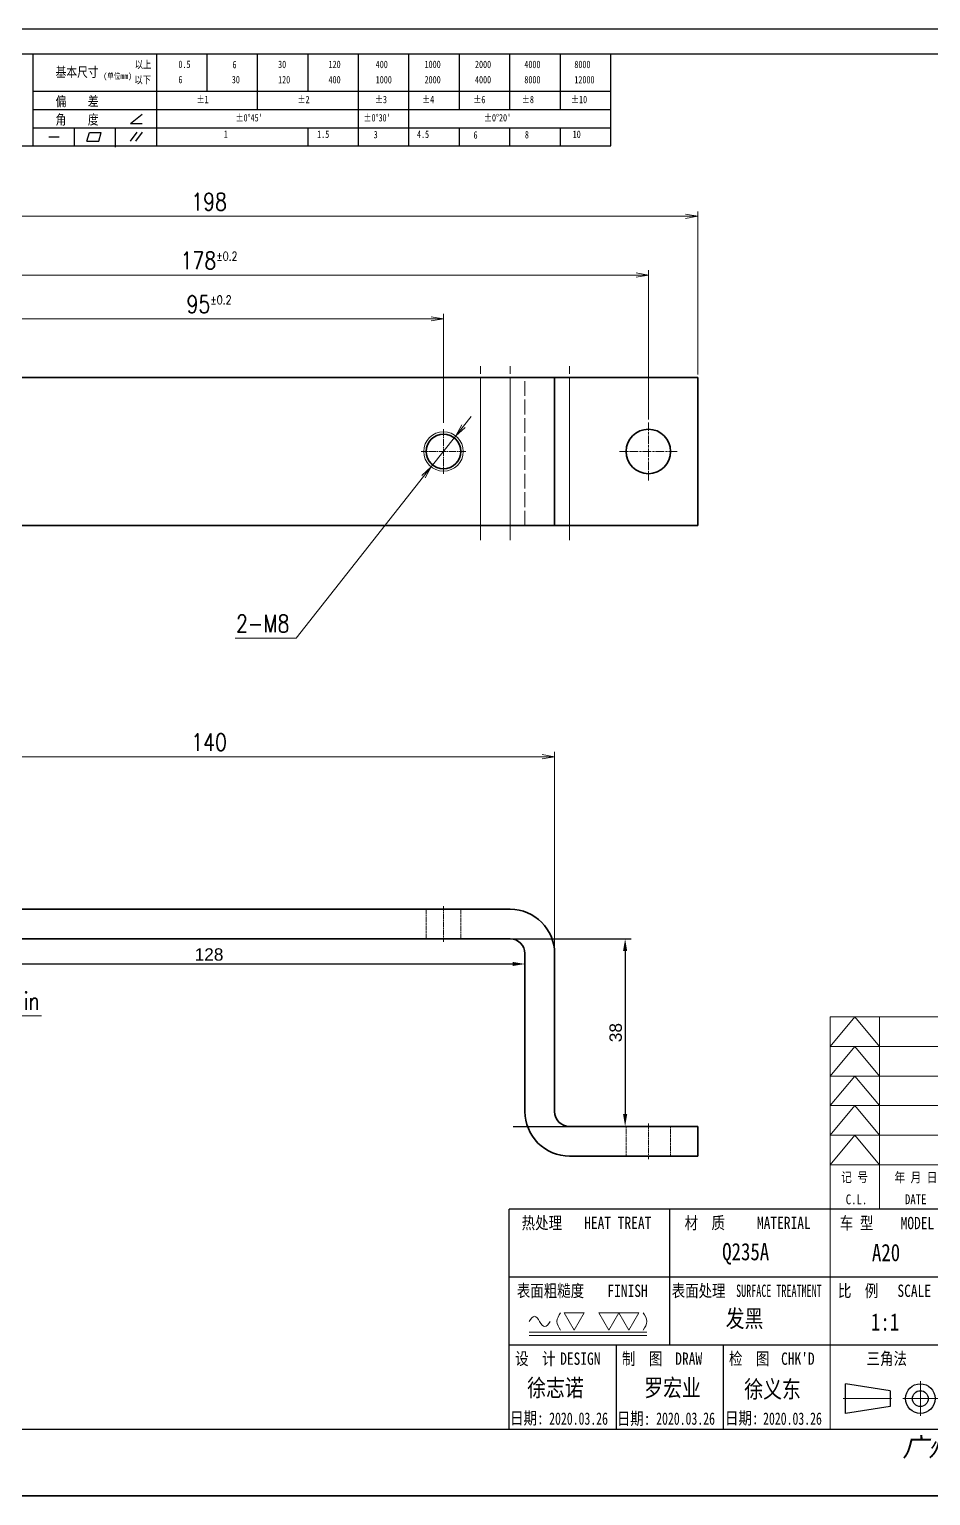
# Model space of a CAD drawing. Header units: millimetres. Extents: x 1201 to 11615, y -7347 to 2683.
# Drawn here: x 2468.4 to 2651, y 1515.7 to 1812.7 of the extents above; entities that cross this region are included whole.
import ezdxf
from ezdxf.enums import TextEntityAlignment as Align

# ---------------------------------------------------------------- set-up
doc = ezdxf.new("R2010")
doc.units = ezdxf.units.MM
for name, pattern in [('AM_ISO02W050x2', [3.75, 3, -0.75]), ('AM_ISO08W050x2', [9, 6, -0.75, 1.5, -0.75]), ('CENTER', [2, 1.25, -0.25, 0.25, -0.25])]:
    doc.linetypes.add(name, pattern=pattern)
for name, color, linetype, lineweight in [('CENTER', 2, 'AM_ISO08W050x2', 15), ('DIM', 3, 'Continuous', 20), ('HIDDEN', 1, 'AM_ISO02W050x2', 18), ('图框', 7, 'Continuous', 15)]:
    doc.layers.add(name, color=color, linetype=linetype, lineweight=lineweight)
doc.layers.add('图\\M+19E79\\M+195B6\\M+18E9A', color=7, linetype='Continuous')
doc.styles.add('DIM', font='romans.shx', dxfattribs={"width": 0.8, "bigfont": 'bigfont.shx'})
doc.styles.get("Standard").update_dxf_attribs({"font": 'arial.ttf'})
doc.styles.add('STYLE1', font='')
doc.styles.add('国标', font='simfang.ttf', dxfattribs={"width": 0.8})
doc.styles.get('STYLE1').set_extended_font_data('SimSun')
doc.dimstyles.new('ISO-25', dxfattribs={"dimtxt": 2.5, "dimasz": 2.5, "dimexe": 1.25, "dimexo": 0.625, "dimtad": 1, "dimtxsty": 'Standard', "dimcen": 2.5, "dimadec": 0, "dimazin": 0, "dimtfac": 1, "dimtmove": 0, "dimatfit": 3, "dimfxl": 0, "dimarcsym": 0})
doc.dimstyles.new('YH 1-1$0', dxfattribs={"dimtxt": 3.5, "dimasz": 2.5, "dimexe": 1, "dimexo": 0.625, "dimgap": 1.2, "dimtad": 1, "dimzin": 9, "dimdsep": 46, "dimtxsty": 'DIM', "dimblk": 'OPEN', "dimcen": 0, "dimclrd": 8, "dimclre": 8, "dimclrt": 2, "dimazin": 2, "dimtfac": 0.5, "dimtmove": 0, "dimatfit": 3, "dimldrblk": 'OPEN', "dimfxl": 0, "dimtolj": 1, "dimlwd": 13, "dimlwe": 13, "dimarcsym": 0})
doc.dimstyles.new('YH 1-1$3', dxfattribs={"dimtxt": 3.5, "dimasz": 2.5, "dimexe": 1, "dimexo": 0.625, "dimgap": 1.2, "dimtad": 1, "dimtoh": 1, "dimzin": 9, "dimdsep": 46, "dimtxsty": 'DIM', "dimblk": 'OPEN', "dimcen": 0, "dimclrd": 8, "dimclre": 8, "dimclrt": 2, "dimazin": 2, "dimtfac": 0.5, "dimtmove": 0, "dimatfit": 3, "dimldrblk": 'OPEN', "dimfxl": 0, "dimtolj": 1, "dimlwd": 13, "dimlwe": 13, "dimarcsym": 0})
doc.dimstyles.new('YH 1-1$4', dxfattribs={"dimtxt": 3.5, "dimasz": 2.5, "dimexe": 1, "dimexo": 0.625, "dimgap": 1.2, "dimtad": 1, "dimtoh": 1, "dimzin": 9, "dimdsep": 46, "dimtxsty": 'DIM', "dimblk": 'OPEN', "dimcen": 0, "dimclrd": 8, "dimclre": 8, "dimclrt": 2, "dimazin": 2, "dimtfac": 0.5, "dimtmove": 0, "dimatfit": 3, "dimldrblk": 'OPEN', "dimfxl": 0, "dimtolj": 1, "dimlwd": 13, "dimlwe": 13, "dimarcsym": 0})

# ---------------------------------------------------------------- blocks, each defined once
blk = doc.blocks.new('GZDEH零件A3图框V01版')
at = {"color": 1, "linetype": 'CENTER', "lineweight": 5, "ltscale": 16.256}
for p, q in [((3175.79, -1823.28), (3175.79, -1830.32)), ((3179.31, -1826.8), (3172.27, -1826.8))]:
    blk.add_line(p, q, dxfattribs=at)
at = {"color": 2, "linetype": 'ByBlock', "lineweight": 30}
for p, q in [((3169.66, -1825.2), (3160.66, -1823.8)), ((3160.66, -1829.8), (3160.66, -1823.8)), ((3169.66, -1825.2), (3169.66, -1828.4)), ((3169.66, -1828.4), (3160.66, -1829.8))]:
    blk.add_line(p, q, dxfattribs=at)
at = {"color": 1, "linetype": 'CENTER', "lineweight": 5, "ltscale": 9.144}
blk.add_line((3169.96, -1826.8), (3160.14, -1826.8), dxfattribs=at)
at = {"color": 2, "linetype": 'ByBlock', "lineweight": 30}
for radius in [3, 1.6]:
    blk.add_circle((3175.79, -1826.8), radius, dxfattribs=at)
at = {"layer": 'Defpoints', "linetype": 'Continuous'}
for p, q in [((3277.49, -1549.46), (2857.49, -1549.46)), ((2857.49, -1846.46), (3277.49, -1846.46))]:
    blk.add_line(p, q, dxfattribs=at)
at = {"layer": '图\\M+19E79\\M+195B6\\M+18E9A', "linetype": 'Continuous', "lineweight": 30}
for p, q in [((3272.49, -1554.46), (2882.49, -1554.46)), ((2882.49, -1832.96), (3272.49, -1832.96))]:
    blk.add_line(p, q, dxfattribs=at)
at = {"layer": '图\\M+19E79\\M+195B6\\M+18E9A', "color": 9}
for p, q in [((2996.09, -1573.08), (2996.09, -1554.46)), ((3021.09, -1561.98), (3021.09, -1554.46)), ((3031.31, -1561.98), (3031.31, -1554.46)), ((3041.53, -1561.98), (3041.53, -1554.46)), ((3051.75, -1561.98), (3051.75, -1554.46)), ((3061.98, -1561.98), (3061.98, -1554.46)), ((3072.2, -1561.98), (3072.2, -1554.46)), ((3082.42, -1561.98), (3082.42, -1554.46)), ((3092.64, -1561.98), (3092.64, -1554.46)), ((3102.86, -1561.98), (3102.86, -1554.46)), ((3113.09, -1573.08), (3113.09, -1554.46)), ((2996.09, -1561.98), (3113.09, -1561.98)), ((3021.09, -1573.08), (3021.09, -1561.98)), ((3041.53, -1565.68), (3041.53, -1561.98)), ((3061.98, -1573.08), (3061.98, -1561.98)), ((3072.2, -1573.08), (3072.2, -1561.98)), ((3082.42, -1565.68), (3082.42, -1561.98)), ((3092.64, -1565.68), (3092.64, -1561.98)), ((3102.86, -1565.68), (3102.86, -1561.98)), ((2996.09, -1565.68), (3113.09, -1565.68)), ((3015.75, -1568.51), (3018.15, -1566.66)), ((2996.09, -1569.38), (3113.09, -1569.38)), ((3004.42, -1573.08), (3004.42, -1569.38)), ((3006.97, -1572.12), (3007.45, -1570.33)), ((3007.45, -1570.33), (3009.86, -1570.33)), ((3009.39, -1572.12), (3009.86, -1570.33)), ((3012.75, -1573.08), (3012.75, -1569.38)), ((3015.75, -1568.51), (3018.15, -1568.51)), ((3015.81, -1572.12), (3017.15, -1570.26)), ((3016.89, -1572.12), (3018.23, -1570.26)), ((3051.75, -1573.08), (3051.75, -1569.38)), ((3082.42, -1573.08), (3082.42, -1569.48)), ((3092.64, -1573.08), (3092.64, -1569.38)), ((3102.86, -1573.08), (3102.86, -1569.38)), ((2990.09, -1573.08), (3113.09, -1573.08)), ((2999.26, -1571.23), (3001.32, -1571.23)), ((3006.97, -1572.12), (3009.39, -1572.12)), ((3012.75, -1573.33), (3012.75, -1573.08)), ((3272.49, -1788.46), (3092.49, -1788.46)), ((3124.99, -1788.46), (3124.99, -1815.96)), ((3181.99, -1802.21), (3092.49, -1802.21)), ((3181.99, -1815.96), (3092.49, -1815.96)), ((3114.17, -1815.96), (3114.17, -1832.96)), ((3114.17, -1815.96), (3114.17, -1832.96)), ((3135.83, -1815.96), (3135.83, -1832.96)), ((3135.83, -1815.96), (3135.83, -1832.96))]:
    blk.add_line(p, q, dxfattribs=at)
at = {"layer": '图\\M+19E79\\M+195B6\\M+18E9A', "color": 7}
blk.add_line((3272.49, -1788.46), (3092.49, -1788.46), dxfattribs=at)
at = {"layer": '图\\M+19E79\\M+195B6\\M+18E9A', "color": 9, "linetype": 'Continuous'}
blk.add_line((3092.49, -1832.96), (3092.49, -1788.46), dxfattribs=at)
at = {"layer": '图框', "color": 7}
for p, q in [((3157.49, -1749.46), (3272.49, -1749.46)), ((3157.49, -1832.96), (3157.49, -1749.46))]:
    blk.add_line(p, q, dxfattribs=at)
at = {"layer": '图框', "color": 9}
for p, q in [((3157.49, -1755.46), (3162.49, -1749.46)), ((3162.49, -1749.46), (3167.49, -1755.46)), ((3167.49, -1788.46), (3167.49, -1749.46)), ((3157.49, -1755.46), (3272.49, -1755.46)), ((3157.49, -1761.46), (3162.49, -1755.46)), ((3162.49, -1755.46), (3167.49, -1761.46)), ((3157.49, -1761.46), (3272.49, -1761.46)), ((3157.49, -1767.46), (3162.49, -1761.46)), ((3162.49, -1761.46), (3167.49, -1767.46)), ((3157.49, -1767.46), (3272.49, -1767.46)), ((3157.49, -1773.46), (3162.49, -1767.46)), ((3162.49, -1767.46), (3167.49, -1773.46)), ((3157.49, -1773.46), (3272.49, -1773.46)), ((3157.49, -1779.46), (3162.49, -1773.46)), ((3162.49, -1773.46), (3167.49, -1779.46)), ((3157.49, -1779.46), (3272.49, -1779.46))]:
    blk.add_line(p, q, dxfattribs=at)
at = {"layer": '图\\M+19E79\\M+195B6\\M+18E9A', "color": 9, "style": '国标'}
for s, height, width, p in [('以上', 1.5, 0.8, (3016.64, -1557.33)), ('0.5', 1.5, 0.8, (3025.49, -1557.3)), ('6', 1.5, 0.8, (3036.45, -1557.34)), ('30', 1.5, 0.8, (3045.69, -1557.31)), ('120', 1.5, 0.8, (3055.91, -1557.31)), ('400', 1.5, 0.8, (3065.46, -1557.31)), ('1000', 1.5, 0.8, (3075.36, -1557.31)), ('2000', 1.5, 0.8, (3085.57, -1557.31)), ('4000', 1.5, 0.8, (3095.57, -1557.31)), ('8000', 1.5, 0.8, (3105.7, -1557.31)), ('基本尺寸', 2, 0.8, (3000.6, -1559.1)), ('以下', 1.5, 0.8, (3016.58, -1560.43)), ('6', 1.5, 0.8, (3025.49, -1560.38)), ('30', 1.5, 0.8, (3036.31, -1560.39)), ('120', 1.5, 0.8, (3045.69, -1560.41)), ('400', 1.5, 0.8, (3055.91, -1560.41)), ('1000', 1.5, 0.8, (3065.46, -1560.41)), ('2000', 1.5, 0.8, (3075.36, -1560.41)), ('4000', 1.5, 0.8, (3085.57, -1560.41)), ('8000', 1.5, 0.8, (3095.57, -1560.41)), ('12000', 1.5, 0.8, (3105.7, -1560.41)), ('偏    差', 2, 0.8, (3000.6, -1565.04)), ('±1', 1.5, 0.8, (3029.16, -1564.42)), ('±2', 1.5, 0.8, (3049.61, -1564.42)), ('±3', 1.5, 0.8, (3065.3, -1564.42)), ('±4', 1.5, 0.8, (3074.85, -1564.42)), ('±6', 1.5, 0.8, (3085.22, -1564.42)), ('±8', 1.5, 0.8, (3095.06, -1564.42)), ('±10', 1.5, 0.8, (3105.02, -1564.42)), ('角    度', 2, 0.8, (3000.6, -1568.74)), ("±0%%D45'", 1.5, 0.8, (3037.06, -1568.12)), ("±0%%D30'", 1.5, 0.8, (3062.98, -1568.12)), ("±0%%D20'", 1.5, 0.8, (3087.38, -1568.12)), ('1', 1.5, 0.8, (3034.69, -1571.43)), ('1.5', 1.5, 0.8, (3053.59, -1571.46)), ('3', 1.5, 0.8, (3065.05, -1571.53)), ('4.5', 1.5, 0.8, (3073.82, -1571.46)), ('6', 1.5, 0.8, (3085.28, -1571.6)), ('8', 1.5, 0.8, (3095.68, -1571.56)), ('10', 1.5, 0.8, (3105.36, -1571.47)), ('热处理', 2.5, 0.8, (3095.03, -1792.46)), ('材  质', 2.5, 0.8, (3128.04, -1792.46)), ('表面粗糙度', 2.5, 0.8, (3094.05, -1806.21)), ('表面处理', 2.5, 0.8, (3125.41, -1806.21)), ('SURFACE TREATMENT', 2.5, 0.6, (3138.47, -1806.21)), ('比  例\u3000', 2.5, 0.8, (3159.1, -1806.21)), ('SCALE', 2.5, 0.8, (3171.15, -1806.21)), (' DESIGN', 2.5, 0.8, (3101.47, -1819.96)), (' DRAW', 2.5, 0.8, (3124.78, -1819.96)), ("CHK'D", 2.5, 0.8, (3147.58, -1819.96)), ('三角法', 2.5, 0.8, (3164.9, -1819.96))]:
    blk.add_text(s, height=height, dxfattribs=dict(at, width=width)).set_placement(p)
at = {"layer": '图\\M+19E79\\M+195B6\\M+18E9A', "color": 9, "lineweight": 15, "style": '国标', "width": 0.8}
blk.add_text('(单位mm)', height=1.2, dxfattribs=at).set_placement((3010.27, -1559.51))
at = {"layer": '图\\M+19E79\\M+195B6\\M+18E9A', "color": 9, "style": '国标', "width": 0.8}
for s, p in [('HEAT TREAT', (3114.49, -1792.46)), ('MATERIAL', (3148.14, -1792.46)), ('FINISH', (3116.48, -1806.21)), ('设  计', (3097.79, -1819.96)), ('制  图', (3119.43, -1819.96)), ('检  图', (3141.11, -1819.96)), ('日期:', (3096.09, -1832)), ('日期:', (3117.71, -1832.1)), ('日期:', (3139.62, -1832))]:
    blk.add_text(s, height=2.5, dxfattribs=at).set_placement(p, align=Align.CENTER)
for s, p in [('车 型', (3162.87, -1791.2)), ('MODEL', (3175.2, -1791.24))]:
    blk.add_text(s, height=2.5, dxfattribs=at).set_placement(p, align=Align.MIDDLE)
at = {"layer": '图\\M+19E79\\M+195B6\\M+18E9A', "color": 7, "lineweight": -3, "style": 'STYLE1', "oblique": 15}
blk.add_text('广州市瑞欧智能设备有限公司', height=3.8, dxfattribs=at).set_placement((3172.16, -1838.51))
at = {"layer": '图框', "color": 9, "style": '国标', "width": 0.8}
for s, p in [('记 号', (3162.47, -1782.94)), ('年 月 日', (3174.9, -1782.98)), ('C.L.', (3162.86, -1787.45)), ('DATE', (3174.85, -1787.42))]:
    blk.add_text(s, height=2, dxfattribs=at).set_placement(p, align=Align.CENTER)
blk = doc.blocks.new('FINISH_012')
at = {"layer": 'DIM'}
for p, q in [((-16.94, -5), (-14.06, -5)), ((-15.5, -7.5), (-16.94, -5)), ((-14.06, -5), (-15.5, -7.5)), ((-11.94, -5), (-9.06, -5)), ((-10.5, -7.5), (-11.94, -5)), ((-9.06, -5), (-10.5, -7.5)), ((-7.61, -7.5), (-9.06, -5)), ((-9.06, -5), (-6.17, -5)), ((-6.17, -5), (-7.61, -7.5)), ((-22.04, -7.78), (-5, -7.78)), ((-22.04, -8.28), (-5, -8.28))]:
    blk.add_line(p, q, dxfattribs=at)
for points in [[(-22, -6.25), (-21.25, -5.5), (-20.5, -6.25), (-19.75, -7), (-19, -6.25)], [(-17.5, -5), (-18, -6.25), (-17.5, -7.5)], [(-5.5, -5), (-5, -6.25), (-5.5, -7.5)]]:
    blk.add_spline(points, degree=3, dxfattribs=at)
blk = doc.blocks.new('_Open')
at = {"color": 0, "linetype": 'ByBlock', "lineweight": -2}
for p, q in [((-1, 0.17), (0, 0)), ((-1, -0.17), (0, 0)), ((0, 0), (-1, 0))]:
    blk.add_line(p, q, dxfattribs=at)
blk = doc.blocks.new('*D34')
at = {"layer": 'Defpoints', "color": 0, "ltscale": 2, "transparency": 16777216}
for p in [(2574.79, 1665.32), (2434.79, 1625.44), (2574.79, 1625.44)]:
    blk.add_point(p, dxfattribs=at)
at = {"layer": 'DIM', "color": 8, "lineweight": 13, "ltscale": 2, "transparency": 16777216}
for p, q in [((2434.79, 1626.06), (2434.79, 1666.32)), ((2574.79, 1626.06), (2574.79, 1666.32)), ((2437.29, 1665.32), (2572.29, 1665.32))]:
    blk.add_line(p, q, dxfattribs=at)
at = {"layer": 'DIM', "color": 8, "lineweight": 13, "ltscale": 2, "transparency": 16777216, "xscale": 2.5, "yscale": 2.5, "zscale": 2.5, "rotation": 180}
blk.add_blockref('_Open', (2434.79, 1665.32), dxfattribs=at)
at = {"layer": 'DIM', "color": 8, "lineweight": 13, "ltscale": 2, "transparency": 16777216, "xscale": 2.5, "yscale": 2.5, "zscale": 2.5}
blk.add_blockref('_Open', (2574.79, 1665.32), dxfattribs=at)
at = {"layer": 'DIM', "color": 2, "ltscale": 2, "transparency": 16777216, "insert": (2504.79, 1668.27), "char_height": 3.5, "attachment_point": 5, "style": 'DIM'}
blk.add_mtext('\\A1;140', dxfattribs=at)
blk = doc.blocks.new('*D35')
at = {"layer": 'Defpoints', "color": 0, "ltscale": 2, "transparency": 16777216}
for p in [(2603.79, 1774.78), (2405.79, 1742.15), (2603.79, 1742.15)]:
    blk.add_point(p, dxfattribs=at)
at = {"layer": 'DIM', "color": 8, "lineweight": 13, "ltscale": 2, "transparency": 16777216}
for p, q in [((2405.79, 1742.77), (2405.79, 1775.78)), ((2408.29, 1774.78), (2601.29, 1774.78)), ((2603.79, 1742.77), (2603.79, 1775.78))]:
    blk.add_line(p, q, dxfattribs=at)
at = {"layer": 'DIM', "color": 8, "lineweight": 13, "ltscale": 2, "transparency": 16777216, "xscale": 2.5, "yscale": 2.5, "zscale": 2.5, "rotation": 180}
blk.add_blockref('_Open', (2405.79, 1774.78), dxfattribs=at)
at = {"layer": 'DIM', "color": 8, "lineweight": 13, "ltscale": 2, "transparency": 16777216, "xscale": 2.5, "yscale": 2.5, "zscale": 2.5}
blk.add_blockref('_Open', (2603.79, 1774.78), dxfattribs=at)
at = {"layer": 'DIM', "color": 2, "ltscale": 2, "transparency": 16777216, "insert": (2504.79, 1777.73), "char_height": 3.5, "attachment_point": 5, "style": 'DIM'}
blk.add_mtext('\\A1;198', dxfattribs=at)
blk = doc.blocks.new('*D38')
at = {"layer": 'Defpoints', "color": 0, "ltscale": 2, "transparency": 16777216}
for p in [(2593.79, 1762.88), (2415.79, 1733.62), (2593.79, 1733)]:
    blk.add_point(p, dxfattribs=at)
at = {"layer": 'DIM', "color": 8, "lineweight": 13, "ltscale": 2, "transparency": 16777216}
for p, q in [((2415.79, 1734.25), (2415.79, 1763.88)), ((2418.29, 1762.88), (2591.29, 1762.88)), ((2593.79, 1733.62), (2593.79, 1763.88))]:
    blk.add_line(p, q, dxfattribs=at)
at = {"layer": 'DIM', "color": 8, "lineweight": 13, "ltscale": 2, "transparency": 16777216, "xscale": 2.5, "yscale": 2.5, "zscale": 2.5, "rotation": 180}
blk.add_blockref('_Open', (2415.79, 1762.88), dxfattribs=at)
at = {"layer": 'DIM', "color": 8, "lineweight": 13, "ltscale": 2, "transparency": 16777216, "xscale": 2.5, "yscale": 2.5, "zscale": 2.5}
blk.add_blockref('_Open', (2593.79, 1762.88), dxfattribs=at)
at = {"layer": 'DIM', "color": 2, "ltscale": 2, "transparency": 16777216, "insert": (2504.79, 1765.83), "char_height": 3.5, "attachment_point": 5, "style": 'DIM'}
blk.add_mtext('\\A2;178{\\H1.75;\\M+1817D0.2}', dxfattribs=at)
blk = doc.blocks.new('*D40')
at = {"layer": 'Defpoints', "color": 0, "ltscale": 2, "transparency": 16777216}
for p in [(2552.29, 1754.01), (2457.29, 1732.31), (2552.29, 1732.31)]:
    blk.add_point(p, dxfattribs=at)
at = {"layer": 'DIM', "color": 8, "lineweight": 13, "ltscale": 2, "transparency": 16777216}
for p, q in [((2457.29, 1732.94), (2457.29, 1755.01)), ((2459.79, 1754.01), (2549.79, 1754.01)), ((2552.29, 1732.94), (2552.29, 1755.01))]:
    blk.add_line(p, q, dxfattribs=at)
at = {"layer": 'DIM', "color": 8, "lineweight": 13, "ltscale": 2, "transparency": 16777216, "xscale": 2.5, "yscale": 2.5, "zscale": 2.5, "rotation": 180}
blk.add_blockref('_Open', (2457.29, 1754.01), dxfattribs=at)
at = {"layer": 'DIM', "color": 8, "lineweight": 13, "ltscale": 2, "transparency": 16777216, "xscale": 2.5, "yscale": 2.5, "zscale": 2.5}
blk.add_blockref('_Open', (2552.29, 1754.01), dxfattribs=at)
at = {"layer": 'DIM', "color": 2, "ltscale": 2, "transparency": 16777216, "insert": (2504.79, 1756.96), "char_height": 3.5, "attachment_point": 5, "style": 'DIM'}
blk.add_mtext('\\A2;95{\\H1.75;\\M+1817D0.2}', dxfattribs=at)
blk = doc.blocks.new('*D43')
at = {"layer": 'Defpoints', "color": 0, "ltscale": 2, "transparency": 16777216}
for p in [(2554.77, 1730.29), (2549.81, 1724.01)]:
    blk.add_point(p, dxfattribs=at)
at = {"layer": 'DIM', "color": 8, "lineweight": 13, "ltscale": 2, "transparency": 16777216}
for p, q in [((2556.32, 1732.25), (2557.86, 1734.22)), ((2554.77, 1730.29), (2549.81, 1724.01)), ((2522.47, 1689.34), (2548.26, 1722.05)), ((2510.07, 1689.34), (2522.47, 1689.34))]:
    blk.add_line(p, q, dxfattribs=at)
at = {"layer": 'DIM', "color": 8, "lineweight": 13, "ltscale": 2, "transparency": 16777216, "xscale": 2.5, "yscale": 2.5, "zscale": 2.5}
for p, rotation in [((2554.77, 1730.29), 231.7368393304662), ((2549.81, 1724.01), 51.73683933046626)]:
    blk.add_blockref('_Open', p, dxfattribs=dict(at, rotation=rotation))
at = {"layer": 'DIM', "color": 2, "ltscale": 2, "transparency": 16777216, "insert": (2515.67, 1692.29), "char_height": 3.5, "attachment_point": 5, "style": 'DIM'}
blk.add_mtext('\\A1;2-M8', dxfattribs=at)
blk = doc.blocks.new('*D45')
at = {"layer": 'Defpoints', "color": 0, "ltscale": 2, "transparency": 16777216}
for p in [(2441.89, 1627.76), (2443.79, 1625.44)]:
    blk.add_point(p, dxfattribs=at)
at = {"layer": 'DIM', "color": 8, "lineweight": 13, "ltscale": 2, "transparency": 16777216}
for p, q in [((2454.04, 1612.87), (2443.47, 1625.83)), ((2470.84, 1612.87), (2454.04, 1612.87))]:
    blk.add_line(p, q, dxfattribs=at)
at = {"layer": 'DIM', "color": 8, "lineweight": 13, "ltscale": 2, "transparency": 16777216, "xscale": 2.5, "yscale": 2.5, "zscale": 2.5, "rotation": 129.1865811733726}
blk.add_blockref('_Open', (2441.89, 1627.76), dxfattribs=at)
at = {"layer": 'DIM', "color": 2, "ltscale": 2, "transparency": 16777216, "insert": (2463.04, 1615.82), "char_height": 3.5, "attachment_point": 5, "style": 'DIM'}
blk.add_mtext('\\A1;{\\Fromans,bigfont|c134;4-Rmin}', dxfattribs=at)
blk = doc.blocks.new('*D49')
at = {"layer": 'Defpoints', "color": 0, "transparency": 16777216}
for p in [(2440.79, 1625.44), (2568.79, 1625.44), (2568.79, 1623.34)]:
    blk.add_point(p, dxfattribs=at)
at = {"layer": 'DIM', "color": 0, "lineweight": -2, "transparency": 16777216}
for p, q in [((2440.79, 1624.81), (2440.79, 1622.09)), ((2568.79, 1624.81), (2568.79, 1622.09)), ((2443.29, 1623.34), (2566.29, 1623.34))]:
    blk.add_line(p, q, dxfattribs=at)
at = {"layer": 'DIM', "color": 0, "transparency": 16777216}
for points in [[(2443.29, 1623.76), (2443.29, 1622.93), (2440.79, 1623.34)], [(2566.29, 1623.76), (2566.29, 1622.93), (2568.79, 1623.34)]]:
    blk.add_solid(points, dxfattribs=at)
at = {"layer": 'DIM', "color": 0, "transparency": 16777216, "insert": (2504.79, 1625.25), "char_height": 2.5, "attachment_point": 5}
blk.add_mtext('128', dxfattribs=at)
blk = doc.blocks.new('*D50')
at = {"layer": 'Defpoints', "color": 0, "transparency": 16777216}
for p in [(2565.79, 1628.44), (2565.79, 1590.44), (2589.08, 1590.44)]:
    blk.add_point(p, dxfattribs=at)
at = {"layer": 'DIM', "color": 0, "lineweight": -2, "transparency": 16777216}
for p, q in [((2566.42, 1628.44), (2590.33, 1628.44)), ((2589.08, 1625.94), (2589.08, 1592.94)), ((2566.42, 1590.44), (2590.33, 1590.44))]:
    blk.add_line(p, q, dxfattribs=at)
at = {"layer": 'DIM', "color": 0, "transparency": 16777216}
for points in [[(2588.66, 1625.94), (2589.5, 1625.94), (2589.08, 1628.44)], [(2588.66, 1592.94), (2589.5, 1592.94), (2589.08, 1590.44)]]:
    blk.add_solid(points, dxfattribs=at)
at = {"layer": 'DIM', "color": 0, "transparency": 16777216, "insert": (2587.18, 1609.44), "char_height": 2.5, "attachment_point": 5, "rotation": 90}
blk.add_mtext('38', dxfattribs=at)

msp = doc.modelspace()

# ---------------------------------------------------------------- linework, layer by layer
at = {"color": 7, "lineweight": 35}
for p, q in [((2565.79, 1742.15), (2443.79, 1742.15)), ((2574.79, 1742.15), (2574.79, 1712.15)), ((2603.79, 1742.15), (2577.79, 1742.15)), ((2603.79, 1742.15), (2603.79, 1712.15)), ((2565.79, 1712.15), (2443.79, 1712.15)), ((2603.79, 1712.15), (2577.79, 1712.15)), ((2565.79, 1634.439), (2443.79, 1634.439)), ((2565.79, 1628.439), (2443.79, 1628.439)), ((2568.79, 1625.439), (2568.79, 1593.439)), ((2574.79, 1593.439), (2574.79, 1625.439)), ((2603.79, 1590.439), (2577.79, 1590.439)), ((2577.79, 1584.439), (2603.79, 1584.439))]:
    msp.add_line(p, q, dxfattribs=at)
at = {"color": 7, "lineweight": 35, "ltscale": 0.225}
for p, q in [((2574.79, 1742.15), (2565.79, 1742.15)), ((2565.79, 1712.15), (2574.79, 1712.15))]:
    msp.add_line(p, q, dxfattribs=at)
at = {"color": 7, "lineweight": 13}
for p, q in [((2565.79, 1712.15), (2565.79, 1742.15)), ((2577.79, 1742.15), (2577.79, 1712.15))]:
    msp.add_line(p, q, dxfattribs=at)
at = {"color": 7, "lineweight": 35, "ltscale": 0.075}
for p, q in [((2574.79, 1742.15), (2577.79, 1742.15)), ((2577.79, 1712.15), (2574.79, 1712.15))]:
    msp.add_line(p, q, dxfattribs=at)
at = {"color": 7, "lineweight": 35, "ltscale": 0.15}
msp.add_line((2603.79, 1584.439), (2603.79, 1590.439), dxfattribs=at)
msp.add_line((1201.092, 1515.65), (11530.711, 1515.65))
at = {"color": 7, "lineweight": 35}
for centre, radius in [((2593.79, 1727.15), 4.5), ((2552.29, 1727.15), 3.493)]:
    msp.add_circle(centre, radius, dxfattribs=at)
for centre, radius, start, end in [((2565.79, 1625.439), 9, 0, 90), ((2565.79, 1625.439), 3, 0, 90), ((2577.79, 1593.439), 9, 179.99999, 270), ((2577.79, 1593.439), 3, 180.00001, 270)]:
    msp.add_arc(centre, radius, start, end, dxfattribs=at)
at = {"layer": 'CENTER', "lineweight": 13}
for p, q in [((2559.79, 1709.15), (2559.79, 1745.15)), ((2565.79, 1709.15), (2565.79, 1745.15)), ((2577.79, 1709.15), (2577.79, 1745.15))]:
    msp.add_line(p, q, dxfattribs=at)
at = {"layer": 'CENTER', "lineweight": 13, "ltscale": 0.227016}
for p, q in [((2552.29, 1731.69), (2552.29, 1722.609)), ((2556.831, 1727.15), (2547.75, 1727.15))]:
    msp.add_line(p, q, dxfattribs=at)
at = {"layer": 'CENTER', "lineweight": 13, "ltscale": 0.2925}
msp.add_line((2593.79, 1733), (2593.79, 1721.3), dxfattribs=at)
at = {"layer": 'CENTER', "lineweight": 13, "ltscale": 0.292499}
msp.add_line((2599.64, 1727.15), (2587.94, 1727.15), dxfattribs=at)
at = {"layer": 'CENTER', "lineweight": 13, "ltscale": 0.180015}
msp.add_line((2552.29, 1635.039), (2552.29, 1627.838), dxfattribs=at)
at = {"layer": 'CENTER', "lineweight": 13, "ltscale": 0.180016}
msp.add_line((2593.79, 1591.039), (2593.79, 1583.838), dxfattribs=at)
at = {"layer": 'DIM', "ltscale": 2}
msp.add_circle((2552.29, 1727.15), 4, dxfattribs=at)
at = {"layer": 'HIDDEN', "lineweight": 13}
for p, q in [((2559.79, 1742.15), (2559.79, 1712.15)), ((2568.79, 1712.15), (2568.79, 1742.15)), ((2577.79, 1712.15), (2577.79, 1742.15))]:
    msp.add_line(p, q, dxfattribs=at)
at = {"layer": 'HIDDEN', "lineweight": 13, "ltscale": 0.15}
for p, q in [((2548.798, 1628.439), (2548.798, 1634.439)), ((2555.783, 1634.439), (2555.783, 1628.439)), ((2589.29, 1584.439), (2589.29, 1590.439)), ((2598.29, 1590.439), (2598.29, 1584.439))]:
    msp.add_line(p, q, dxfattribs=at)

# ---------------------------------------------------------------- block references
at = {"layer": '图\\M+19E79\\M+195B6\\M+18E9A', "xscale": 1.399999999994179, "yscale": 1.399999999994179, "zscale": 1.40000000000009}
msp.add_blockref('FINISH_012', (2600.468, 1559.687), dxfattribs=at)
at = {"layer": '图框'}
msp.add_blockref('GZDEH零件A3图框V01版', (-526.905, 3362.112), dxfattribs=at)

# ---------------------------------------------------------------- texts
at = {"layer": '图\\M+19E79\\M+195B6\\M+18E9A', "color": 3, "style": '国标'}
for s, height, width, p in [('Q235A', 3.5, 0.8, (2608.745, 1563.326)), ('A20', 3.5, 0.8, (2639.081, 1563.147)), ('发黑', 3.5, 0.8, (2609.441, 1549.781)), ('1:1', 3.5, 0.8, (2638.886, 1549.084)), ('徐志诺', 3.5, 0.8, (2569.232, 1535.755)), ('罗宏业', 3.5, 0.8, (2592.963, 1535.755)), ('徐义东', 3.5, 0.8, (2613.224, 1535.467)), ('2020.03.26', 2.5, 0.7, (2573.693, 1530.015)), ('2020.03.26', 2.5, 0.7, (2595.373, 1530.015)), ('2020.03.26', 2.5, 0.7, (2617.033, 1530.015))]:
    msp.add_text(s, height=height, dxfattribs=dict(at, width=width)).set_placement(p)

# ---------------------------------------------------------------- dimensions: what is measured, and where the dimension line sits
at = {"layer": 'DIM', "ltscale": 2}
for base, p1, p2, picture, middle in [((2603.79, 1774.782), (2405.79, 1742.15), (2603.79, 1742.15), '*D35', (2504.79, 1777.732)), ((2574.79, 1665.32), (2434.79, 1625.439), (2574.79, 1625.439), '*D34', (2504.79, 1668.27))]:
    dim = msp.add_linear_dim(base=base, p1=p1, p2=p2, dimstyle='YH 1-1$0', dxfattribs=at)
    dim.commit()
    dim.dimension.update_dxf_attribs({"geometry": picture, "text_midpoint": middle})
for base, p1, p2, picture, middle in [((2593.79, 1762.878), (2415.79, 1733.625), (2593.79, 1733), '*D38', (2504.79, 1765.828)), ((2552.29, 1754.01), (2457.29, 1732.315), (2552.29, 1732.315), '*D40', (2504.79, 1756.96))]:
    dim = msp.add_linear_dim(base=base, p1=p1, p2=p2, dimstyle='YH 1-1$0', override={"dimdec": 1, "dimtol": 1, "dimtp": 0.2, "dimtm": 0.2, "dimtolj": 2}, dxfattribs=at)
    dim.commit()
    dim.dimension.update_dxf_attribs({"geometry": picture, "text_midpoint": middle})
dim = msp.add_diameter_dim_2p(p1=(2554.767, 1730.29), p2=(2549.813, 1724.009), dimstyle='YH 1-1$3', override={"dimpost": '2-M<>'}, dxfattribs=at)
dim.commit()
dim.dimension.update_dxf_attribs({"geometry": '*D43', "text_midpoint": (2515.672, 1689.343), "dimtype": 163})
dim = msp.add_radius_dim(center=(2443.79, 1625.439), mpoint=(2441.895, 1627.764), text='{\\Fromans,bigfont|c134;4-Rmin}', dimstyle='YH 1-1$4', override={"dimtmove": 1}, dxfattribs=at)
dim.commit()
dim.dimension.update_dxf_attribs({"geometry": '*D45', "text_midpoint": (2454.039, 1612.867), "dimtype": 164})
at = {"layer": 'DIM'}
dim = msp.add_linear_dim(base=(2589.079, 1590.439), p1=(2565.79, 1628.439), p2=(2565.79, 1590.439), angle=90, dimstyle='ISO-25', dxfattribs=at)
dim.commit()
dim.dimension.update_dxf_attribs({"geometry": '*D50', "text_midpoint": (2587.177, 1609.439)})
dim = msp.add_linear_dim(base=(2568.79, 1623.344), p1=(2440.79, 1625.439), p2=(2568.79, 1625.439), dimstyle='ISO-25', dxfattribs=at)
dim.commit()
dim.dimension.update_dxf_attribs({"geometry": '*D49', "text_midpoint": (2504.79, 1625.246)})

doc.saveas('drawing.dxf')
